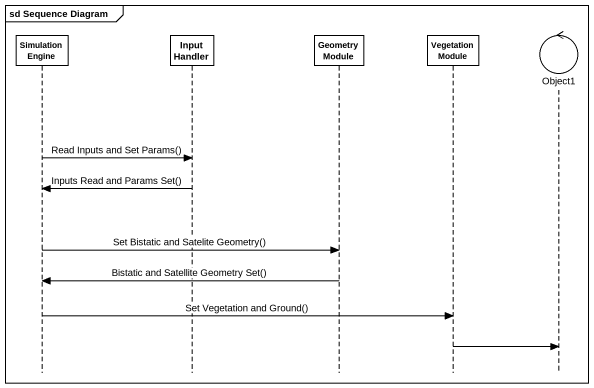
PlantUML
@startuml
mainframe sd Sequence Diagram
hide footbox
participant "Simulation Engine" as Simulation_Engine
participant "Input Handler" as Input_Handler
participant "Geometry Module" as Geometry_Module
participant "Vegetation Module" as Vegetation_Module
control Object1

Simulation_Engine -> Input_Handler : Read Inputs and Set Params()
Input_Handler -> Simulation_Engine : Inputs Read and Params Set()
Simulation_Engine -> Geometry_Module : Set Bistatic and Satelite Geometry()
Geometry_Module -> Simulation_Engine : Bistatic and Satellite Geometry Set()
Simulation_Engine -> Vegetation_Module : Set Vegetation and Ground()
Vegetation_Module -> Object1
@enduml
